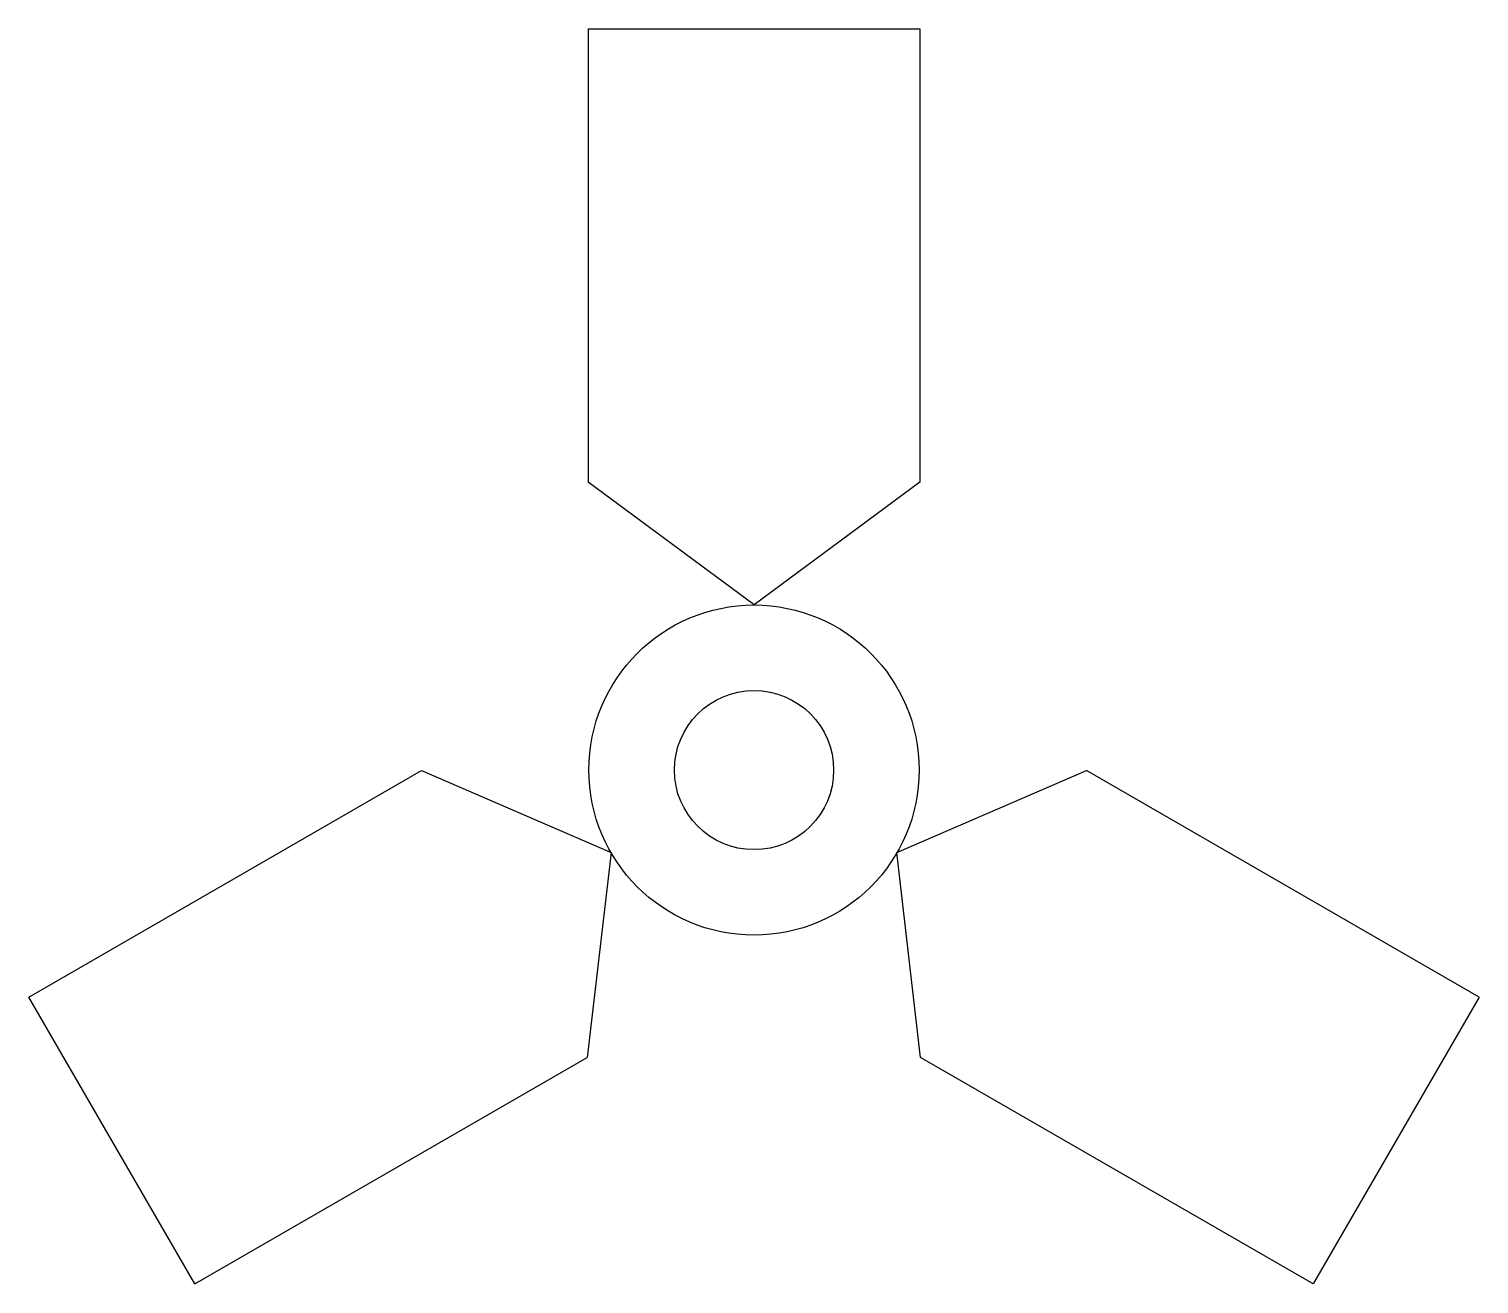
# Model space of a CAD drawing. Header units: millimetres. Extents: x -2861.94 to -2860.46, y 3724.32 to 3725.6.
import ezdxf

# ---------------------------------------------------------------- set-up
doc = ezdxf.new("R2010")
doc.units = ezdxf.units.MM
doc.header["$LTSCALE"] = 10
doc.layers.add('Ele_postes_luz', color=2, linetype='Continuous')

msp = doc.modelspace()

# ---------------------------------------------------------------- linework, layer by layer
at = {"layer": 'Ele_postes_luz'}
for p, q in [((-2861.3668, 3725.5993), (-2861.3668, 3725.1381)), ((-2861.3668, 3725.5993), (-2861.0297, 3725.5993)), ((-2861.0297, 3725.5993), (-2861.0297, 3725.1381)), ((-2861.1982, 3725.013), (-2861.3668, 3725.1381)), ((-2861.0297, 3725.1381), (-2861.1982, 3725.013)), ((-2861.9358, 3724.6138), (-2861.5364, 3724.8444)), ((-2861.5364, 3724.8444), (-2861.3437, 3724.761)), ((-2861.0528, 3724.761), (-2860.8601, 3724.8444)), ((-2860.4607, 3724.6138), (-2860.8601, 3724.8444)), ((-2861.3437, 3724.761), (-2861.3678, 3724.5524)), ((-2861.0287, 3724.5524), (-2861.0528, 3724.761)), ((-2861.7672, 3724.3219), (-2861.9358, 3724.6138)), ((-2860.4607, 3724.6138), (-2860.6293, 3724.3219)), ((-2861.7672, 3724.3219), (-2861.3678, 3724.5524)), ((-2860.6293, 3724.3219), (-2861.0287, 3724.5524))]:
    msp.add_line(p, q, dxfattribs=at)
for radius in [0.168, 0.081]:
    msp.add_circle((-2861.1982, 3724.845), radius, dxfattribs=at)

doc.saveas('drawing.dxf')
